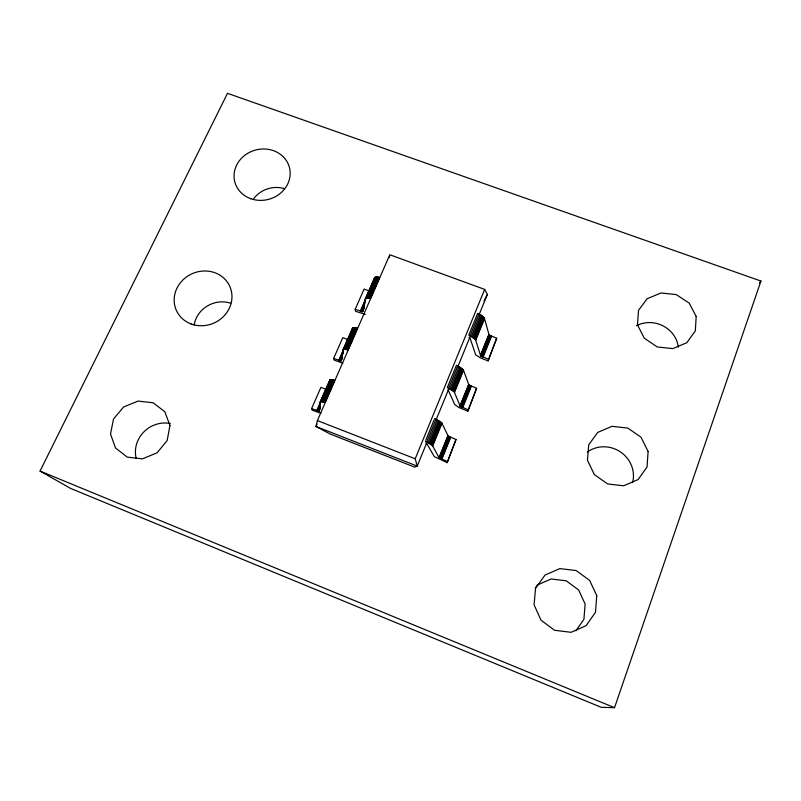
<?xml version="1.0" encoding="UTF-8"?>
<svg xmlns="http://www.w3.org/2000/svg" width="801" height="801" viewBox="0 0 801 801"><rect width="100%" height="100%" fill="white"/><g stroke="black" fill="none" stroke-linecap="round" stroke-linejoin="round"><path stroke-width="1.2" d="M434.663 418.512L441.691 422.748L448.19 436.094L455.999 439.489L447.178 462.658L434.312 456.62L426.993 443.874L425.802 442.963M448.029 389.666L454.738 404.545L458.833 407.459L467.874 411.163L476.585 388.275L468.885 384.901L463.278 369.722L456.44 365.296L447.338 387.534L454.257 391.889L460.235 406.307L467.974 409.691M476.585 388.275L467.874 411.163M326.478 389.496L320.931 387.364L311.569 408.65L319.088 411.143L320.03 402.192L329.882 379.764L334.758 380.205L325.016 402.513L321.832 401.782L320.03 402.192M469.026 337.271L470.117 338.322L475.634 354.743L480.33 357.857L488.079 360.901L496.69 338.282L489.091 334.928L484.335 317.997L481.371 315.324L477.676 313.391L468.805 335.088L475.534 339.614L480.64 355.824L488.28 359.188M329.421 382.457L329.882 379.764M389.436 257.572L389.686 255.689M496.69 338.282L488.079 360.901M338.733 360.38L347.844 339.564L342.768 337.642L333.637 358.427L340.575 360.85L341.116 360.76L342.908 349.957L352.55 328.01L357.496 328.15L347.994 349.907L344.79 349.306L342.908 349.957M351.749 331.784L352.55 328.01M365.226 299.003L367.178 298.122L370.402 298.593L379.674 277.366L376.45 276.946L374.658 277.526L365.226 299.003L362.633 311.559L355.173 309.386L364.095 289.081L369.541 291.093M373.937 280.31L374.658 277.526M479.378 313.992L487.378 294.398L484.645 289.401L389.807 254.748L317.396 420.595L316.015 426.502L330.142 434.022L414.688 467.123L417.221 466.102L426.633 443.053M614.527 707.683L760.95 281.051L227.494 93.317L40.05 471.068L70.428 488.35L601.181 707.303L614.527 707.683L40.05 471.068M447.178 462.658L455.999 439.489M447.178 461.426L439.058 457.731L447.929 435.784M459.984 405.977L468.645 384.56M480.41 355.464L488.86 334.558M439.158 457.872L448.029 435.934M460.074 406.137L468.725 384.72M480.49 355.634L488.94 334.738M439.328 458.022L448.19 436.094M460.235 406.307L468.885 384.901M480.64 355.824L489.091 334.928M439.559 458.202L448.42 436.275M460.455 406.497L469.106 385.101M480.85 356.024L489.291 335.138M439.849 458.382L448.7 436.465M460.735 406.698L469.376 385.301M481.121 356.245L489.561 335.359M440.18 458.583L449.041 436.665M461.066 406.898L469.706 385.511M481.441 356.455L489.882 335.569M440.56 458.783L449.411 436.875M461.436 407.108L470.077 385.722M481.812 356.665L490.242 335.789M440.981 458.983L449.822 437.066M461.837 407.308L470.477 385.922M482.212 356.866L490.633 335.989M441.411 459.173L450.252 437.266M462.267 407.499L470.898 386.112M482.633 357.066L491.053 336.18M441.852 459.353L450.693 437.446M462.708 407.679L471.338 386.292M483.063 357.236L491.494 336.36M439.058 457.731L432.44 445.486L426.693 441.932L436.024 419.123M448.68 388.145L457.782 365.897M470.127 335.689L478.998 313.992M436.054 420.004L448.77 388.896M457.711 366.998L469.957 337.041M427.994 442.563L437.306 419.754M449.962 388.775L459.043 366.538M471.378 336.34L480.24 314.643M429.196 443.203L438.497 420.395M451.133 389.436L460.205 367.198M472.52 337.011L481.371 315.324M430.257 443.824L439.559 421.036M452.175 390.087L461.236 367.869M473.531 337.692L482.372 316.015M431.168 444.425L440.45 421.646M453.056 390.728L462.097 368.52M474.392 338.362L483.213 316.705M431.899 444.986L441.171 422.227M453.756 391.329L462.788 369.141M475.063 339.013L483.874 317.376M432.44 445.486L441.691 422.748M454.257 391.889L463.278 369.722M475.534 339.614L484.335 317.997M432.76 445.917L442.002 423.208M454.547 392.38L463.559 370.232M475.794 340.165L484.585 318.568M317.006 424.21L316.015 426.502L417.221 466.102L415.228 458.793L484.645 289.401M425.802 440.19L434.202 419.654M320.52 401.782L330.242 379.584M343.449 349.426L352.931 327.769M365.807 298.352L375.058 277.226M316.715 410.653L325.556 390.457M360.22 311.279L368.63 292.085M317.146 410.813L320.09 404.074M321.081 401.732L330.813 379.504M339.153 360.53L343.469 350.668M344.019 349.316L353.511 327.629M360.64 311.429L365.586 300.135M366.407 298.182L375.669 277.026M317.546 410.943L320.01 405.336M339.554 360.65L343.399 351.889M361.051 311.539L365.006 302.508M321.832 401.782L331.564 379.524M344.79 349.306L354.282 327.599M367.178 298.122L376.45 276.946M317.927 411.053L319.889 406.568M339.934 360.75L343.289 353.081M361.431 311.629L364.886 303.719M318.267 411.143L320.23 406.648M340.275 360.82L342.197 356.435M361.772 311.689L364.245 306.032M318.558 411.193L320.04 407.819M340.575 360.85L342.488 356.465M362.072 311.709L364.044 307.183M318.798 411.203L319.779 408.961M322.753 401.932L332.495 379.654M340.815 360.85L342.257 357.566M345.722 349.406L355.223 327.679M362.312 311.689L364.295 307.163M368.12 298.172L377.391 276.976M340.996 360.82L342.438 357.526M362.503 311.639L363.494 309.376M319.128 411.073L320.12 408.82M341.176 360.66L342.608 357.366M362.633 311.559L364.175 308.045M323.824 402.172L333.566 379.884M346.793 349.606L356.295 327.859M369.201 298.332L378.472 277.116M484.034 300.946L487.378 294.398M575.879 630.798L583.909 619.343L585.13 604.034L578.632 589.947L566.207 580.805L551.168 578.993L537.471 584.95L535.288 588.004M759.478 283.033L760.95 281.051M365.276 314.413L355.624 311.309L355.173 309.386M342.878 363.203L334.197 360.13L333.637 358.427M320.991 413.326L312.25 410.122L311.569 408.65M317.396 420.595L415.228 458.793M425.331 441.331L426.693 441.932M636.364 325.757A27.975 26.002 20.4 0 1 678.337 347.163M587.353 452.034A28.866 27.554 31 0 1 620.485 451.944A28.866 27.554 31 0 1 632.61 482.602M136.23 458.512A28.315 26.433 -38.6 0 1 170.363 423.549M194.132 325.056A27.174 25.242 -25.2 0 1 230.648 303.199M253.697 198.718A26.273 23.97 -15.7 0 1 284.485 188.686M696.179 316.395L695.338 330.893L686.807 342.718L672.85 348.615L657.271 346.963L644.304 338.222L637.466 324.816L638.507 310.387L647.088 298.763L660.885 292.996L676.264 294.578L689.18 303.118L696.179 316.395M648.099 451.474L647.048 466.963L638.107 479.549L623.639 485.786L607.589 483.944L594.332 474.552L587.453 460.195L588.725 444.785L597.716 432.42L612.014 426.322L627.844 428.084L641.05 437.256L648.099 451.474M596.765 595.684L595.483 612.264L586.082 625.701L571.063 632.309L554.522 630.267L540.975 620.134L534.067 604.735L535.579 588.244L545.03 575.048L559.859 568.6L576.169 570.562L589.676 580.435L596.765 595.684M169.942 425.491L167.159 440.55L157.086 452.795L142.438 458.873L127.189 457.091L115.504 447.969L110.518 434.032L113.502 419.043L123.594 407.008L138.072 401.071L153.121 402.773L164.786 411.684L169.942 425.491M191.089 323.944A29.287 26.964 -24.5 0 0 231.839 294.057A29.287 26.964 -24.5 0 0 186.293 277.106A29.287 26.964 -24.5 0 0 191.089 323.944M250.843 198.738A28.255 25.512 -15.4 0 0 290.012 170.523A28.255 25.512 -15.4 0 0 245.496 154.783A28.255 25.512 -15.4 0 0 250.843 198.738"/></g></svg>
